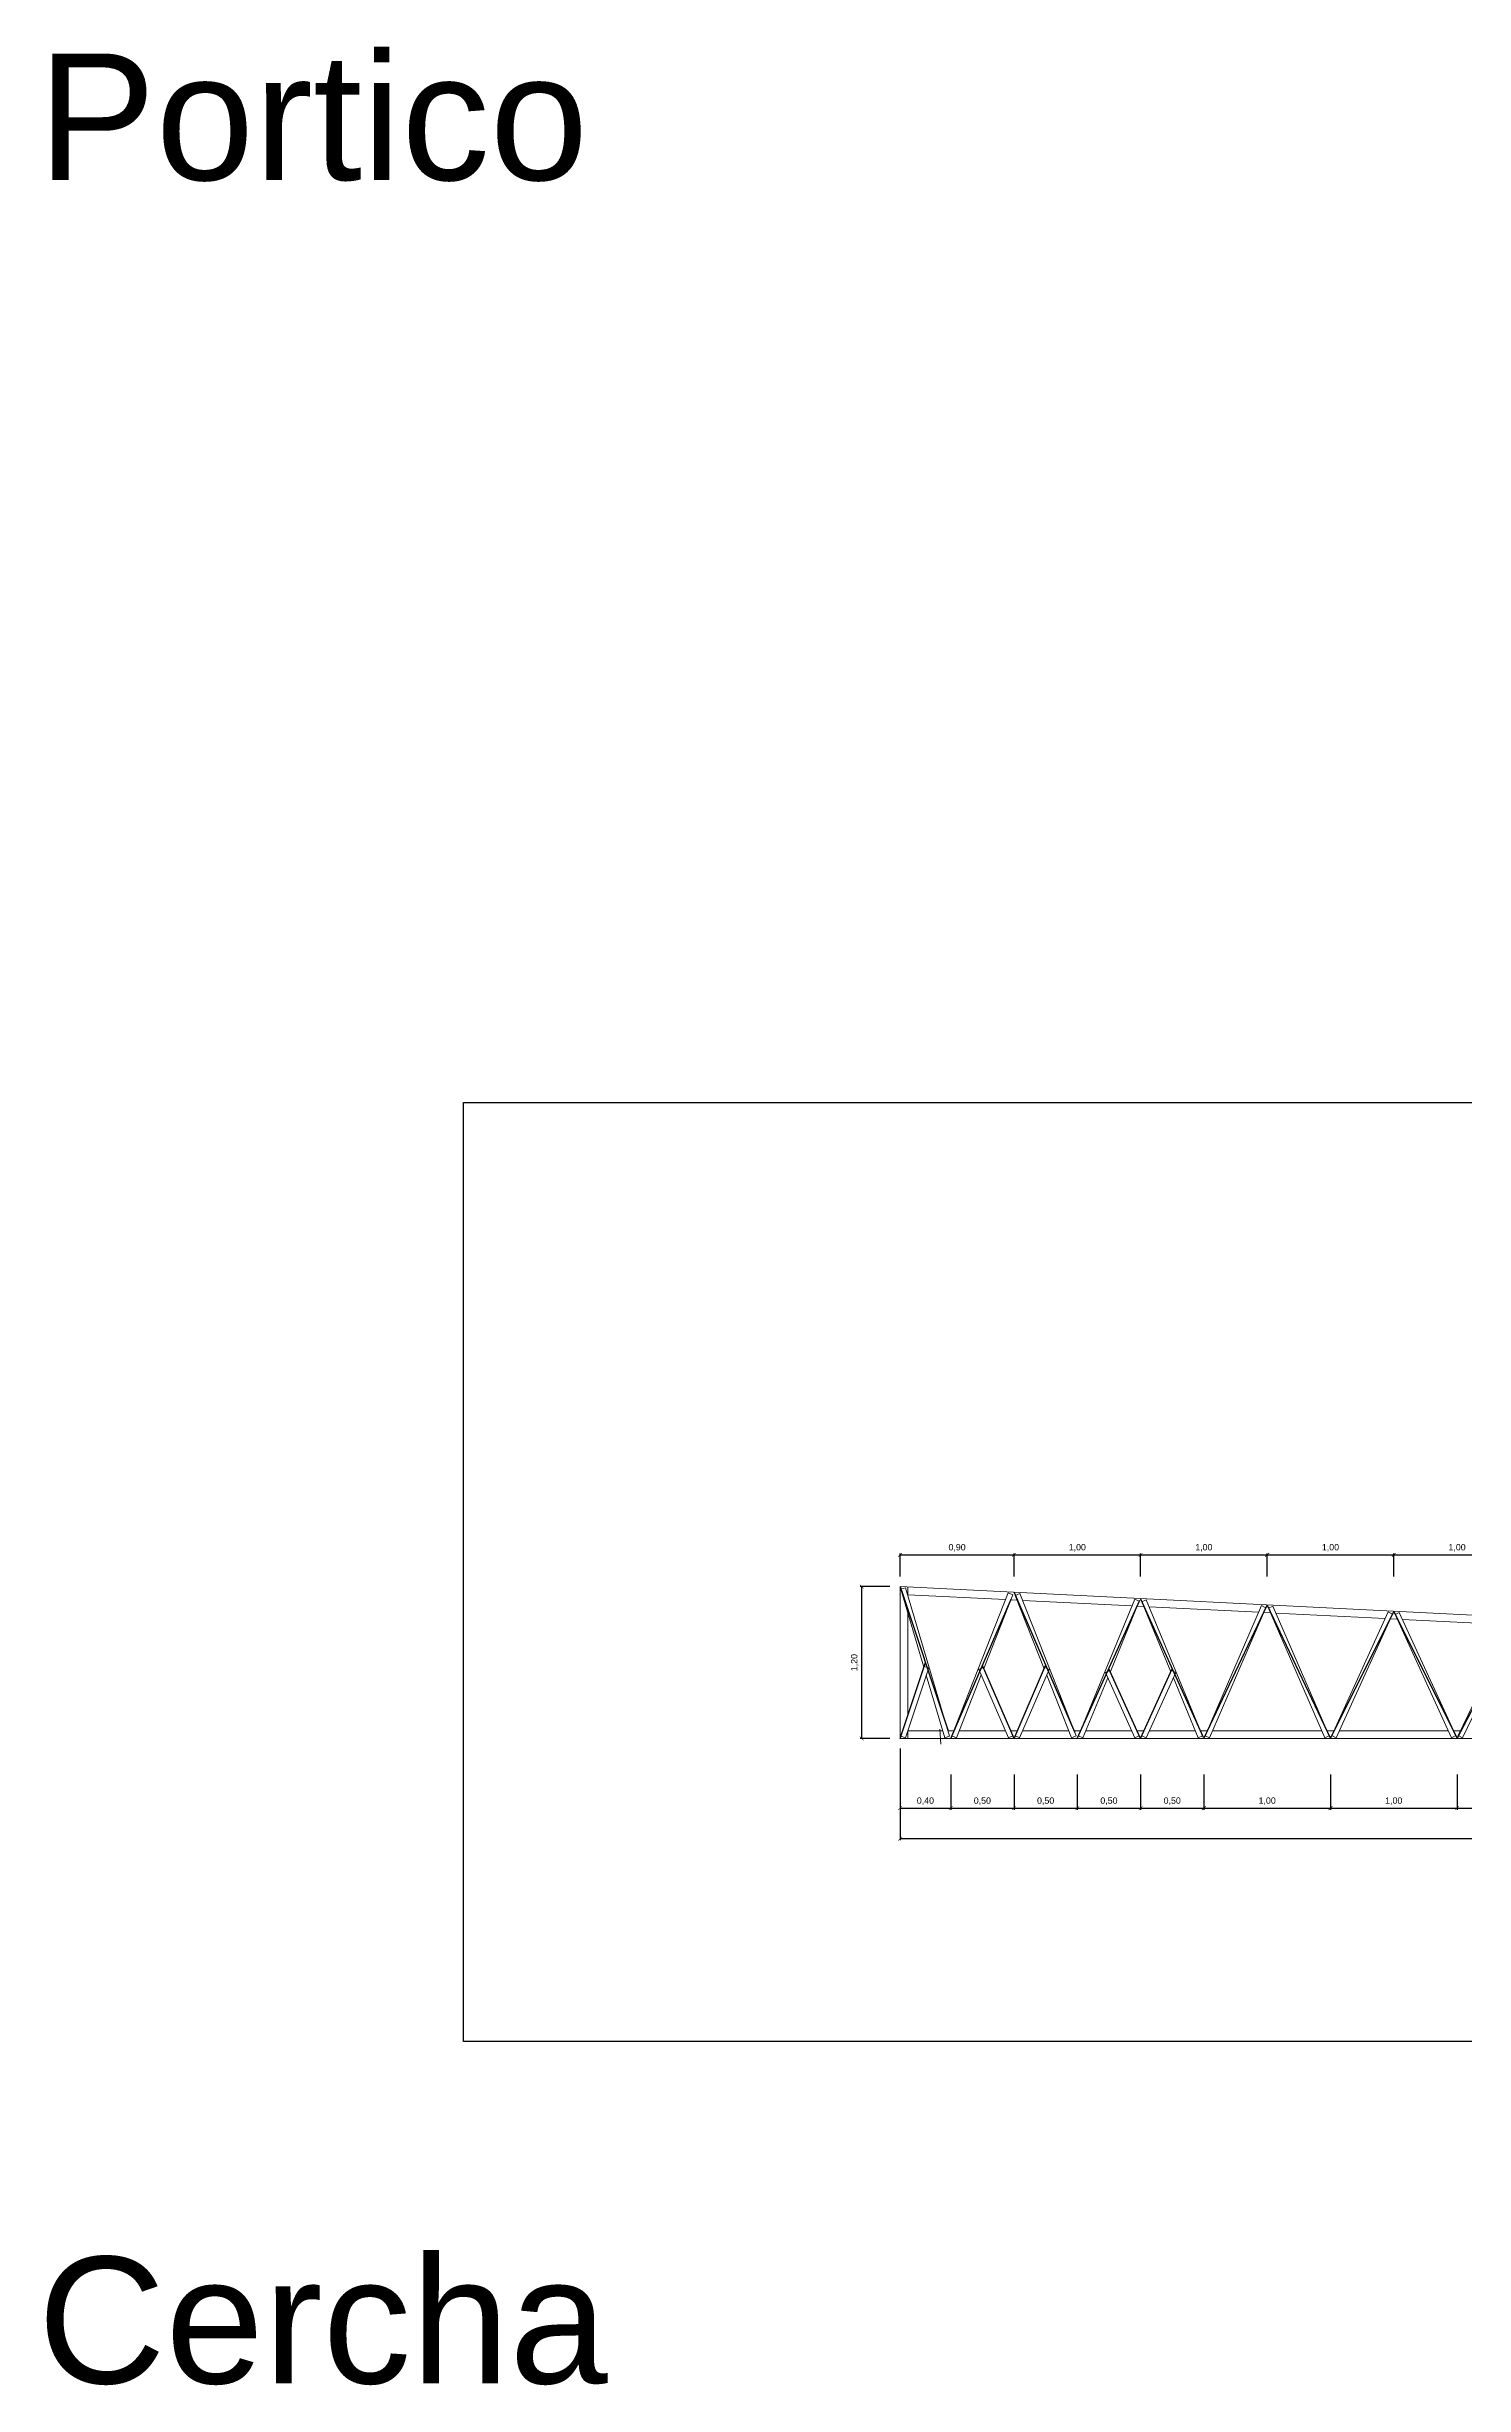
# Model space of a CAD drawing. Header units: millimetres. Extents: x 265 to 853, y -178 to 32.
# Drawn here: x 745.47 to 756.67, y -125.39 to -106.92 of the extents above; entities that cross this region are included whole.
import ezdxf

# ---------------------------------------------------------------- set-up
doc = ezdxf.new("R2010")
doc.units = ezdxf.units.MM
doc.header["$LTSCALE"] = 0.1
doc.header["$MEASUREMENT"] = 0
doc.header["$PDMODE"] = 3
doc.header["$PDSIZE"] = 0.1
doc.linetypes.add('ACAD_ISO10W100', pattern=[18, 12, -3, 0, -3])
doc.linetypes.add('CONTINUA', pattern=[200, 100, 100])
doc.layers.get('DEFPOINTS').update_dxf_attribs({"color": 1})
for name, color, linetype, lineweight in [('00_EST_ANGULARES', 4, 'CONTINUA', 20), ('00_EST_Cotas', 6, 'Continuous', 9), ('00_EST_TEXTO', 6, 'Continuous', 9), ('00_EST_Viga', 5, 'Continuous', 20), ('00_EST_Viga_Montante', 5, 'Continuous', 20)]:
    doc.layers.add(name, color=color, linetype=linetype, lineweight=lineweight)
doc.layers.add('00_EST_EJE ANGULARES', color=7, linetype='ACAD_ISO10W100')
doc.layers.add('00_EST_NoImprimir', color=1, linetype='Continuous', plot=False)
doc.styles.add('Arial1_50', font='arial.ttf', dxfattribs={"height": 0.05})
doc.dimstyles.new('Cota 1-25-Andres', dxfattribs={"dimtxt": 0.05, "dimasz": 0.03, "dimexe": 0.012, "dimexo": 0.08, "dimgap": 0.025, "dimtad": 1, "dimzin": 0, "dimtxsty": 'Arial1_50', "dimblk1": 'ARCHTICK', "dimblk2": 'ARCHTICK', "dimsah": 1, "dimcen": 0.09, "dimclrd": 256, "dimclre": 256, "dimclrt": 256, "dimazin": 0, "dimtfac": 1, "dimtofl": 0, "dimtmove": 0, "dimatfit": 3, "dimldrblk": 'ARCHTICK', "dimfxl": 1, "dimtolj": 1, "dimtzin": 0, "dimarcsym": 0})

# ---------------------------------------------------------------- blocks, each defined once
blk = doc.blocks.new('_ARCHTICK')
at = {"color": 0, "linetype": 'ByBlock', "const_width": 0.15}
blk.add_lwpolyline([(-0.5, -0.5), (0.5, 0.5)], dxfattribs=at)
blk = doc.blocks.new('*D137')
at = {"layer": '00_EST_Cotas', "lineweight": -2, "transparency": 16777216}
for p, q in [((752.216, -120.567), (752.216, -120.846)), ((752.616, -120.567), (752.616, -120.846)), ((752.216, -120.834), (752.616, -120.834))]:
    blk.add_line(p, q, dxfattribs=at)
at = {"layer": 'DEFPOINTS', "color": 0, "transparency": 16777216}
for p in [(752.216, -120.487), (752.616, -120.487), (752.616, -120.834)]:
    blk.add_point(p, dxfattribs=at)
at = {"layer": '00_EST_Cotas', "lineweight": -2, "transparency": 16777216, "xscale": 0.03, "yscale": 0.03, "zscale": 0.03, "rotation": 180}
blk.add_blockref('_ARCHTICK', (752.216, -120.834), dxfattribs=at)
at = {"layer": '00_EST_Cotas', "lineweight": -2, "transparency": 16777216, "xscale": 0.03, "yscale": 0.03, "zscale": 0.03}
blk.add_blockref('_ARCHTICK', (752.616, -120.834), dxfattribs=at)
at = {"layer": '00_EST_Cotas', "transparency": 16777216, "insert": (752.416, -120.779), "char_height": 0.05, "attachment_point": 5, "style": 'Arial1_50'}
blk.add_mtext('\\A1;0,40', dxfattribs=at)
blk = doc.blocks.new('*D138')
at = {"layer": '00_EST_Cotas', "lineweight": -2, "transparency": 16777216}
for p, q in [((752.616, -120.567), (752.616, -120.846)), ((753.116, -120.567), (753.116, -120.846)), ((752.616, -120.834), (753.116, -120.834))]:
    blk.add_line(p, q, dxfattribs=at)
at = {"layer": 'DEFPOINTS', "color": 0, "transparency": 16777216}
for p in [(752.616, -120.487), (753.116, -120.487), (753.116, -120.834)]:
    blk.add_point(p, dxfattribs=at)
at = {"layer": '00_EST_Cotas', "lineweight": -2, "transparency": 16777216, "xscale": 0.03, "yscale": 0.03, "zscale": 0.03, "rotation": 180}
blk.add_blockref('_ARCHTICK', (752.616, -120.834), dxfattribs=at)
at = {"layer": '00_EST_Cotas', "lineweight": -2, "transparency": 16777216, "xscale": 0.03, "yscale": 0.03, "zscale": 0.03}
blk.add_blockref('_ARCHTICK', (753.116, -120.834), dxfattribs=at)
at = {"layer": '00_EST_Cotas', "transparency": 16777216, "insert": (752.866, -120.779), "char_height": 0.05, "attachment_point": 5, "style": 'Arial1_50'}
blk.add_mtext('\\A1;0,50', dxfattribs=at)
blk = doc.blocks.new('*D139')
at = {"layer": '00_EST_Cotas', "lineweight": -2, "transparency": 16777216}
for p, q in [((753.116, -120.567), (753.116, -120.846)), ((753.616, -120.567), (753.616, -120.846)), ((753.116, -120.834), (753.616, -120.834))]:
    blk.add_line(p, q, dxfattribs=at)
at = {"layer": 'DEFPOINTS', "color": 0, "transparency": 16777216}
for p in [(753.116, -120.487), (753.616, -120.487), (753.616, -120.834)]:
    blk.add_point(p, dxfattribs=at)
at = {"layer": '00_EST_Cotas', "lineweight": -2, "transparency": 16777216, "xscale": 0.03, "yscale": 0.03, "zscale": 0.03, "rotation": 180}
blk.add_blockref('_ARCHTICK', (753.116, -120.834), dxfattribs=at)
at = {"layer": '00_EST_Cotas', "lineweight": -2, "transparency": 16777216, "xscale": 0.03, "yscale": 0.03, "zscale": 0.03}
blk.add_blockref('_ARCHTICK', (753.616, -120.834), dxfattribs=at)
at = {"layer": '00_EST_Cotas', "transparency": 16777216, "insert": (753.366, -120.779), "char_height": 0.05, "attachment_point": 5, "style": 'Arial1_50'}
blk.add_mtext('\\A1;0,50', dxfattribs=at)
blk = doc.blocks.new('*D140')
at = {"layer": '00_EST_Cotas', "lineweight": -2, "transparency": 16777216}
for p, q in [((753.616, -120.567), (753.616, -120.846)), ((754.116, -120.567), (754.116, -120.846)), ((753.616, -120.834), (754.116, -120.834))]:
    blk.add_line(p, q, dxfattribs=at)
at = {"layer": 'DEFPOINTS', "color": 0, "transparency": 16777216}
for p in [(753.616, -120.487), (754.116, -120.487), (754.116, -120.834)]:
    blk.add_point(p, dxfattribs=at)
at = {"layer": '00_EST_Cotas', "lineweight": -2, "transparency": 16777216, "xscale": 0.03, "yscale": 0.03, "zscale": 0.03, "rotation": 180}
blk.add_blockref('_ARCHTICK', (753.616, -120.834), dxfattribs=at)
at = {"layer": '00_EST_Cotas', "lineweight": -2, "transparency": 16777216, "xscale": 0.03, "yscale": 0.03, "zscale": 0.03}
blk.add_blockref('_ARCHTICK', (754.116, -120.834), dxfattribs=at)
at = {"layer": '00_EST_Cotas', "transparency": 16777216, "insert": (753.866, -120.779), "char_height": 0.05, "attachment_point": 5, "style": 'Arial1_50'}
blk.add_mtext('\\A1;0,50', dxfattribs=at)
blk = doc.blocks.new('*D141')
at = {"layer": '00_EST_Cotas', "lineweight": -2, "transparency": 16777216}
for p, q in [((754.116, -120.567), (754.116, -120.846)), ((754.616, -120.567), (754.616, -120.846)), ((754.116, -120.834), (754.616, -120.834))]:
    blk.add_line(p, q, dxfattribs=at)
at = {"layer": 'DEFPOINTS', "color": 0, "transparency": 16777216}
for p in [(754.116, -120.487), (754.616, -120.487), (754.616, -120.834)]:
    blk.add_point(p, dxfattribs=at)
at = {"layer": '00_EST_Cotas', "lineweight": -2, "transparency": 16777216, "xscale": 0.03, "yscale": 0.03, "zscale": 0.03, "rotation": 180}
blk.add_blockref('_ARCHTICK', (754.116, -120.834), dxfattribs=at)
at = {"layer": '00_EST_Cotas', "lineweight": -2, "transparency": 16777216, "xscale": 0.03, "yscale": 0.03, "zscale": 0.03}
blk.add_blockref('_ARCHTICK', (754.616, -120.834), dxfattribs=at)
at = {"layer": '00_EST_Cotas', "transparency": 16777216, "insert": (754.366, -120.779), "char_height": 0.05, "attachment_point": 5, "style": 'Arial1_50'}
blk.add_mtext('\\A1;0,50', dxfattribs=at)
blk = doc.blocks.new('*D142')
at = {"layer": '00_EST_Cotas', "lineweight": -2, "transparency": 16777216}
for p, q in [((754.616, -120.567), (754.616, -120.846)), ((755.616, -120.567), (755.616, -120.846)), ((754.616, -120.834), (755.616, -120.834))]:
    blk.add_line(p, q, dxfattribs=at)
at = {"layer": 'DEFPOINTS', "color": 0, "transparency": 16777216}
for p in [(754.616, -120.487), (755.616, -120.487), (755.616, -120.834)]:
    blk.add_point(p, dxfattribs=at)
at = {"layer": '00_EST_Cotas', "lineweight": -2, "transparency": 16777216, "xscale": 0.03, "yscale": 0.03, "zscale": 0.03, "rotation": 180}
blk.add_blockref('_ARCHTICK', (754.616, -120.834), dxfattribs=at)
at = {"layer": '00_EST_Cotas', "lineweight": -2, "transparency": 16777216, "xscale": 0.03, "yscale": 0.03, "zscale": 0.03}
blk.add_blockref('_ARCHTICK', (755.616, -120.834), dxfattribs=at)
at = {"layer": '00_EST_Cotas', "transparency": 16777216, "insert": (755.116, -120.779), "char_height": 0.05, "attachment_point": 5, "style": 'Arial1_50'}
blk.add_mtext('\\A1;1,00', dxfattribs=at)
blk = doc.blocks.new('*D143')
at = {"layer": '00_EST_Cotas', "lineweight": -2, "transparency": 16777216}
for p, q in [((755.616, -120.567), (755.616, -120.846)), ((756.616, -120.567), (756.616, -120.846)), ((755.616, -120.834), (756.616, -120.834))]:
    blk.add_line(p, q, dxfattribs=at)
at = {"layer": 'DEFPOINTS', "color": 0, "transparency": 16777216}
for p in [(755.616, -120.487), (756.616, -120.487), (756.616, -120.834)]:
    blk.add_point(p, dxfattribs=at)
at = {"layer": '00_EST_Cotas', "lineweight": -2, "transparency": 16777216, "xscale": 0.03, "yscale": 0.03, "zscale": 0.03, "rotation": 180}
blk.add_blockref('_ARCHTICK', (755.616, -120.834), dxfattribs=at)
at = {"layer": '00_EST_Cotas', "lineweight": -2, "transparency": 16777216, "xscale": 0.03, "yscale": 0.03, "zscale": 0.03}
blk.add_blockref('_ARCHTICK', (756.616, -120.834), dxfattribs=at)
at = {"layer": '00_EST_Cotas', "transparency": 16777216, "insert": (756.116, -120.779), "char_height": 0.05, "attachment_point": 5, "style": 'Arial1_50'}
blk.add_mtext('\\A1;1,00', dxfattribs=at)
blk = doc.blocks.new('*D144')
at = {"layer": '00_EST_Cotas', "lineweight": -2, "transparency": 16777216}
for p, q in [((756.616, -120.567), (756.616, -120.846)), ((757.616, -120.567), (757.616, -120.846)), ((756.616, -120.834), (757.616, -120.834))]:
    blk.add_line(p, q, dxfattribs=at)
at = {"layer": 'DEFPOINTS', "color": 0, "transparency": 16777216}
for p in [(756.616, -120.487), (757.616, -120.487), (757.616, -120.834)]:
    blk.add_point(p, dxfattribs=at)
at = {"layer": '00_EST_Cotas', "lineweight": -2, "transparency": 16777216, "xscale": 0.03, "yscale": 0.03, "zscale": 0.03, "rotation": 180}
blk.add_blockref('_ARCHTICK', (756.616, -120.834), dxfattribs=at)
at = {"layer": '00_EST_Cotas', "lineweight": -2, "transparency": 16777216, "xscale": 0.03, "yscale": 0.03, "zscale": 0.03}
blk.add_blockref('_ARCHTICK', (757.616, -120.834), dxfattribs=at)
at = {"layer": '00_EST_Cotas', "transparency": 16777216, "insert": (757.116, -120.779), "char_height": 0.05, "attachment_point": 5, "style": 'Arial1_50'}
blk.add_mtext('\\A1;1,00', dxfattribs=at)
blk = doc.blocks.new('*D153')
at = {"layer": '00_EST_Cotas', "lineweight": -2, "transparency": 16777216}
for p, q in [((752.136, -119.084), (751.901, -119.084)), ((751.913, -120.284), (751.913, -119.084)), ((752.136, -120.284), (751.901, -120.284))]:
    blk.add_line(p, q, dxfattribs=at)
at = {"layer": 'DEFPOINTS', "color": 0, "transparency": 16777216}
for p in [(751.913, -119.084), (752.216, -119.084), (752.216, -120.284)]:
    blk.add_point(p, dxfattribs=at)
at = {"layer": '00_EST_Cotas', "lineweight": -2, "transparency": 16777216, "xscale": 0.03, "yscale": 0.03, "zscale": 0.03}
for p, rotation in [((751.913, -119.084), 90), ((751.913, -120.284), 270)]:
    blk.add_blockref('_ARCHTICK', p, dxfattribs=dict(at, rotation=rotation))
at = {"layer": '00_EST_Cotas', "transparency": 16777216, "insert": (751.858, -119.684), "char_height": 0.05, "attachment_point": 5, "rotation": 90, "style": 'Arial1_50'}
blk.add_mtext('\\A1;1,20', dxfattribs=at)
blk = doc.blocks.new('*D154')
at = {"layer": '00_EST_Cotas', "lineweight": -2, "transparency": 16777216}
for p, q in [((752.216, -119.004), (752.216, -118.821)), ((752.216, -118.833), (753.116, -118.833)), ((753.116, -119.004), (753.116, -118.821))]:
    blk.add_line(p, q, dxfattribs=at)
at = {"layer": 'DEFPOINTS', "color": 0, "transparency": 16777216}
for p in [(753.116, -118.833), (752.216, -119.084), (753.116, -119.084)]:
    blk.add_point(p, dxfattribs=at)
at = {"layer": '00_EST_Cotas', "lineweight": -2, "transparency": 16777216, "xscale": 0.03, "yscale": 0.03, "zscale": 0.03, "rotation": 180}
blk.add_blockref('_ARCHTICK', (752.216, -118.833), dxfattribs=at)
at = {"layer": '00_EST_Cotas', "lineweight": -2, "transparency": 16777216, "xscale": 0.03, "yscale": 0.03, "zscale": 0.03}
blk.add_blockref('_ARCHTICK', (753.116, -118.833), dxfattribs=at)
at = {"layer": '00_EST_Cotas', "transparency": 16777216, "insert": (752.666, -118.777), "char_height": 0.05, "attachment_point": 5, "style": 'Arial1_50'}
blk.add_mtext('\\A1;0,90', dxfattribs=at)
blk = doc.blocks.new('*D155')
at = {"layer": '00_EST_Cotas', "lineweight": -2, "transparency": 16777216}
for p, q in [((753.116, -119.004), (753.116, -118.821)), ((753.116, -118.833), (754.116, -118.833)), ((754.116, -119.004), (754.116, -118.821))]:
    blk.add_line(p, q, dxfattribs=at)
at = {"layer": 'DEFPOINTS', "color": 0, "transparency": 16777216}
for p in [(754.116, -118.833), (753.116, -119.084), (754.116, -119.084)]:
    blk.add_point(p, dxfattribs=at)
at = {"layer": '00_EST_Cotas', "lineweight": -2, "transparency": 16777216, "xscale": 0.03, "yscale": 0.03, "zscale": 0.03, "rotation": 180}
blk.add_blockref('_ARCHTICK', (753.116, -118.833), dxfattribs=at)
at = {"layer": '00_EST_Cotas', "lineweight": -2, "transparency": 16777216, "xscale": 0.03, "yscale": 0.03, "zscale": 0.03}
blk.add_blockref('_ARCHTICK', (754.116, -118.833), dxfattribs=at)
at = {"layer": '00_EST_Cotas', "transparency": 16777216, "insert": (753.616, -118.777), "char_height": 0.05, "attachment_point": 5, "style": 'Arial1_50'}
blk.add_mtext('\\A1;1,00', dxfattribs=at)
blk = doc.blocks.new('*D156')
at = {"layer": '00_EST_Cotas', "lineweight": -2, "transparency": 16777216}
for p, q in [((754.116, -119.004), (754.116, -118.821)), ((754.116, -118.833), (755.116, -118.833)), ((755.116, -119.004), (755.116, -118.821))]:
    blk.add_line(p, q, dxfattribs=at)
at = {"layer": 'DEFPOINTS', "color": 0, "transparency": 16777216}
for p in [(755.116, -118.833), (754.116, -119.084), (755.116, -119.084)]:
    blk.add_point(p, dxfattribs=at)
at = {"layer": '00_EST_Cotas', "lineweight": -2, "transparency": 16777216, "xscale": 0.03, "yscale": 0.03, "zscale": 0.03, "rotation": 180}
blk.add_blockref('_ARCHTICK', (754.116, -118.833), dxfattribs=at)
at = {"layer": '00_EST_Cotas', "lineweight": -2, "transparency": 16777216, "xscale": 0.03, "yscale": 0.03, "zscale": 0.03}
blk.add_blockref('_ARCHTICK', (755.116, -118.833), dxfattribs=at)
at = {"layer": '00_EST_Cotas', "transparency": 16777216, "insert": (754.616, -118.777), "char_height": 0.05, "attachment_point": 5, "style": 'Arial1_50'}
blk.add_mtext('\\A1;1,00', dxfattribs=at)
blk = doc.blocks.new('*D157')
at = {"layer": '00_EST_Cotas', "lineweight": -2, "transparency": 16777216}
for p, q in [((755.116, -119.004), (755.116, -118.821)), ((755.116, -118.833), (756.116, -118.833)), ((756.116, -119.004), (756.116, -118.821))]:
    blk.add_line(p, q, dxfattribs=at)
at = {"layer": 'DEFPOINTS', "color": 0, "transparency": 16777216}
for p in [(756.116, -118.833), (755.116, -119.084), (756.116, -119.084)]:
    blk.add_point(p, dxfattribs=at)
at = {"layer": '00_EST_Cotas', "lineweight": -2, "transparency": 16777216, "xscale": 0.03, "yscale": 0.03, "zscale": 0.03, "rotation": 180}
blk.add_blockref('_ARCHTICK', (755.116, -118.833), dxfattribs=at)
at = {"layer": '00_EST_Cotas', "lineweight": -2, "transparency": 16777216, "xscale": 0.03, "yscale": 0.03, "zscale": 0.03}
blk.add_blockref('_ARCHTICK', (756.116, -118.833), dxfattribs=at)
at = {"layer": '00_EST_Cotas', "transparency": 16777216, "insert": (755.616, -118.777), "char_height": 0.05, "attachment_point": 5, "style": 'Arial1_50'}
blk.add_mtext('\\A1;1,00', dxfattribs=at)
blk = doc.blocks.new('*D158')
at = {"layer": '00_EST_Cotas', "lineweight": -2, "transparency": 16777216}
for p, q in [((756.116, -119.004), (756.116, -118.821)), ((756.116, -118.833), (757.116, -118.833)), ((757.116, -119.004), (757.116, -118.821))]:
    blk.add_line(p, q, dxfattribs=at)
at = {"layer": 'DEFPOINTS', "color": 0, "transparency": 16777216}
for p in [(757.116, -118.833), (756.116, -119.084), (757.116, -119.084)]:
    blk.add_point(p, dxfattribs=at)
at = {"layer": '00_EST_Cotas', "lineweight": -2, "transparency": 16777216, "xscale": 0.03, "yscale": 0.03, "zscale": 0.03, "rotation": 180}
blk.add_blockref('_ARCHTICK', (756.116, -118.833), dxfattribs=at)
at = {"layer": '00_EST_Cotas', "lineweight": -2, "transparency": 16777216, "xscale": 0.03, "yscale": 0.03, "zscale": 0.03}
blk.add_blockref('_ARCHTICK', (757.116, -118.833), dxfattribs=at)
at = {"layer": '00_EST_Cotas', "transparency": 16777216, "insert": (756.616, -118.777), "char_height": 0.05, "attachment_point": 5, "style": 'Arial1_50'}
blk.add_mtext('\\A1;1,00', dxfattribs=at)
blk = doc.blocks.new('*D166')
at = {"layer": '00_EST_Cotas', "lineweight": -2, "transparency": 16777216}
for p, q in [((752.216, -120.364), (752.216, -121.087)), ((764.016, -120.364), (764.016, -121.087)), ((752.216, -121.075), (764.016, -121.075))]:
    blk.add_line(p, q, dxfattribs=at)
at = {"layer": 'DEFPOINTS', "color": 0, "transparency": 16777216}
for p in [(752.216, -120.284), (764.016, -120.284), (764.016, -121.075)]:
    blk.add_point(p, dxfattribs=at)
at = {"layer": '00_EST_Cotas', "lineweight": -2, "transparency": 16777216, "xscale": 0.03, "yscale": 0.03, "zscale": 0.03, "rotation": 180}
blk.add_blockref('_ARCHTICK', (752.216, -121.075), dxfattribs=at)
at = {"layer": '00_EST_Cotas', "lineweight": -2, "transparency": 16777216, "xscale": 0.03, "yscale": 0.03, "zscale": 0.03}
blk.add_blockref('_ARCHTICK', (764.016, -121.075), dxfattribs=at)
at = {"layer": '00_EST_Cotas', "transparency": 16777216, "insert": (758.116, -121.02), "char_height": 0.05, "attachment_point": 5, "style": 'Arial1_50'}
blk.add_mtext('\\A1;11,80', dxfattribs=at)

msp = doc.modelspace()

# ---------------------------------------------------------------- linework, layer by layer
at = {"layer": '00_EST_ANGULARES'}
for p, q in [((752.222, -119.105), (752.259, -119.093)), ((752.222, -119.105), (752.404, -119.719)), ((752.606, -120.266), (752.259, -119.093)), ((753.071, -119.134), (752.626, -120.263)), ((752.877, -119.731), (753.106, -119.149)), ((753.106, -119.149), (753.071, -119.134)), ((753.126, -119.153), (753.161, -119.138)), ((753.126, -119.153), (753.355, -119.732)), ((753.606, -120.263), (753.161, -119.138)), ((754.071, -119.184), (753.626, -120.262)), ((753.877, -119.755), (754.106, -119.199)), ((754.106, -119.199), (754.071, -119.184)), ((754.126, -119.204), (754.161, -119.188)), ((754.126, -119.204), (754.355, -119.756)), ((754.606, -120.262), (754.161, -119.188)), ((754.626, -120.262), (755.072, -119.234)), ((755.106, -119.25), (754.66, -120.278)), ((755.072, -119.234), (755.106, -119.25)), ((755.126, -119.254), (755.16, -119.238)), ((755.572, -120.278), (755.126, -119.254)), ((755.16, -119.238), (755.606, -120.262)), ((756.072, -119.284), (755.626, -120.261)), ((755.66, -120.278), (756.106, -119.301)), ((756.072, -119.284), (756.106, -119.301)), ((756.126, -119.305), (756.16, -119.288)), ((756.126, -119.305), (756.572, -120.278)), ((756.606, -120.261), (756.16, -119.288)), ((756.626, -120.26), (757.072, -119.334)), ((757.106, -119.351), (756.66, -120.278)), ((752.406, -119.714), (752.222, -120.265)), ((752.406, -119.714), (752.442, -119.726)), ((752.259, -120.278), (752.443, -119.726)), ((752.423, -119.784), (752.57, -120.278)), ((752.661, -120.278), (752.857, -119.781)), ((752.873, -119.723), (752.838, -119.739)), ((752.838, -119.739), (753.072, -120.278)), ((753.106, -120.263), (752.873, -119.723)), ((753.126, -120.263), (753.359, -119.723)), ((753.394, -119.739), (753.16, -120.278)), ((753.359, -119.723), (753.394, -119.739)), ((753.375, -119.782), (753.571, -120.278)), ((753.661, -120.278), (753.857, -119.804)), ((753.873, -119.747), (753.838, -119.763)), ((754.071, -120.278), (753.838, -119.763)), ((753.873, -119.747), (754.106, -120.262)), ((754.359, -119.747), (754.126, -120.262)), ((754.161, -120.278), (754.394, -119.763)), ((754.359, -119.747), (754.394, -119.763)), ((754.375, -119.805), (754.571, -120.278)), ((752.259, -120.278), (752.222, -120.266)), ((752.531, -120.21), (752.537, -120.329)), ((752.57, -120.278), (752.606, -120.266)), ((752.626, -120.263), (752.661, -120.278)), ((753.106, -120.263), (753.071, -120.278)), ((753.126, -120.263), (753.161, -120.278)), ((753.571, -120.278), (753.606, -120.263)), ((753.661, -120.278), (753.626, -120.262)), ((754.106, -120.262), (754.071, -120.278)), ((754.126, -120.262), (754.161, -120.278)), ((754.571, -120.278), (754.606, -120.262)), ((754.626, -120.262), (754.66, -120.278)), ((755.572, -120.278), (755.606, -120.262)), ((755.66, -120.278), (755.626, -120.261)), ((756.572, -120.278), (756.606, -120.261)), ((756.626, -120.26), (756.66, -120.278))]:
    msp.add_line(p, q, dxfattribs=at)
at = {"layer": '00_EST_EJE ANGULARES'}
for p, q in [((752.216, -119.084), (752.616, -120.284)), ((752.616, -120.284), (753.116, -119.129)), ((753.116, -119.129), (753.616, -120.284)), ((753.616, -120.284), (754.116, -119.179)), ((754.116, -119.179), (754.616, -120.284)), ((754.616, -120.284), (755.116, -119.229)), ((755.116, -119.229), (755.616, -120.284)), ((755.616, -120.284), (756.116, -119.279)), ((756.116, -119.279), (756.616, -120.284)), ((756.616, -120.284), (757.116, -119.329)), ((752.216, -120.284), (752.416, -119.684)), ((753.116, -120.284), (752.866, -119.707)), ((753.116, -120.284), (753.366, -119.707)), ((754.116, -120.284), (753.866, -119.732)), ((754.116, -120.284), (754.366, -119.732))]:
    msp.add_line(p, q, dxfattribs=at)
at = {"layer": '00_EST_NoImprimir'}
msp.add_lwpolyline([(748.766, -115.258), (768.018, -115.258), (768.018, -122.677), (748.766, -122.677)], close=True, dxfattribs=at)
at = {"layer": '00_EST_Viga'}
for p, q in [((752.213, -119.144), (752.216, -119.145)), ((752.216, -119.084), (764.016, -119.674)), ((752.276, -119.148), (753.05, -119.186)), ((753.091, -119.188), (753.141, -119.191)), ((753.183, -119.193), (754.05, -119.236)), ((754.09, -119.238), (754.141, -119.241)), ((754.183, -119.243), (755.049, -119.286)), ((755.089, -119.288), (755.142, -119.291)), ((755.184, -119.293), (756.048, -119.336)), ((756.089, -119.338), (756.142, -119.341)), ((756.185, -119.343), (757.047, -119.386)), ((752.276, -120.224), (752.554, -120.224)), ((752.594, -120.224), (752.641, -120.224)), ((752.682, -120.224), (753.049, -120.224)), ((753.089, -120.224), (753.143, -120.224)), ((753.184, -120.224), (753.55, -120.224)), ((753.591, -120.224), (753.642, -120.224)), ((753.683, -120.224), (754.047, -120.224)), ((754.089, -120.224), (754.143, -120.224)), ((754.185, -120.224), (754.549, -120.224)), ((754.59, -120.224), (754.642, -120.224)), ((754.684, -120.224), (755.548, -120.224)), ((755.59, -120.224), (755.643, -120.224)), ((755.685, -120.224), (756.547, -120.224)), ((756.589, -120.224), (756.643, -120.224)), ((752.216, -120.284), (764.016, -120.284))]:
    msp.add_line(p, q, dxfattribs=at)
at = {"layer": '00_EST_Viga_Montante'}
for p, q in [((752.216, -119.084), (752.216, -120.284)), ((752.276, -119.087), (752.276, -119.152)), ((752.276, -119.286), (752.276, -120.104)), ((752.276, -120.224), (752.276, -120.284))]:
    msp.add_line(p, q, dxfattribs=at)

# ---------------------------------------------------------------- texts
at = {"layer": '00_EST_TEXTO', "char_height": 1, "attachment_point": 1, "style": 'Arial1_50'}
for s, insert in [('Portico', (745.404, -106.971)), ('Cercha', (745.404, -124.379))]:
    msp.add_mtext_dynamic_manual_height_columns(s, width=15.00094, gutter_width=0.25, heights=[0], dxfattribs=dict(at, insert=insert))

# ---------------------------------------------------------------- dimensions: what is measured, and where the dimension line sits
at = {"layer": '00_EST_Cotas'}
for base, p1, p2, picture, middle in [((753.116, -118.833), (752.216, -119.084), (753.116, -119.084), '*D154', (752.666, -118.777)), ((754.116, -118.833), (753.116, -119.084), (754.116, -119.084), '*D155', (753.616, -118.777)), ((755.116, -118.833), (754.116, -119.084), (755.116, -119.084), '*D156', (754.616, -118.777)), ((756.116, -118.833), (755.116, -119.084), (756.116, -119.084), '*D157', (755.616, -118.777)), ((757.116, -118.833), (756.116, -119.084), (757.116, -119.084), '*D158', (756.616, -118.777)), ((753.616, -120.834), (753.116, -120.487), (753.616, -120.487), '*D139', (753.366, -120.779)), ((754.616, -120.834), (754.116, -120.487), (754.616, -120.487), '*D141', (754.366, -120.779)), ((755.616, -120.834), (754.616, -120.487), (755.616, -120.487), '*D142', (755.116, -120.779)), ((756.616, -120.834), (755.616, -120.487), (756.616, -120.487), '*D143', (756.116, -120.779)), ((757.616, -120.834), (756.616, -120.487), (757.616, -120.487), '*D144', (757.116, -120.779))]:
    dim = msp.add_linear_dim(base=base, p1=p1, p2=p2, dimstyle='Cota 1-25-Andres', dxfattribs=at)
    dim.commit()
    dim.dimension.update_dxf_attribs({"geometry": picture, "text_midpoint": middle})
dim = msp.add_linear_dim(base=(751.913, -119.084), p1=(752.216, -120.284), p2=(752.216, -119.084), angle=90, dimstyle='Cota 1-25-Andres', dxfattribs=at)
dim.commit()
dim.dimension.update_dxf_attribs({"geometry": '*D153', "text_midpoint": (751.913, -119.684), "dimtype": 160})
for base, p1, p2, picture, middle in [((764.016, -121.075), (752.216, -120.284), (764.016, -120.284), '*D166', (758.116, -121.075)), ((752.616, -120.834), (752.216, -120.487), (752.616, -120.487), '*D137', (752.416, -120.834)), ((753.116, -120.834), (752.616, -120.487), (753.116, -120.487), '*D138', (752.866, -120.834)), ((754.116, -120.834), (753.616, -120.487), (754.116, -120.487), '*D140', (753.866, -120.834))]:
    dim = msp.add_linear_dim(base=base, p1=p1, p2=p2, dimstyle='Cota 1-25-Andres', dxfattribs=at)
    dim.commit()
    dim.dimension.update_dxf_attribs({"geometry": picture, "text_midpoint": middle, "dimtype": 160})

doc.saveas('drawing.dxf')
